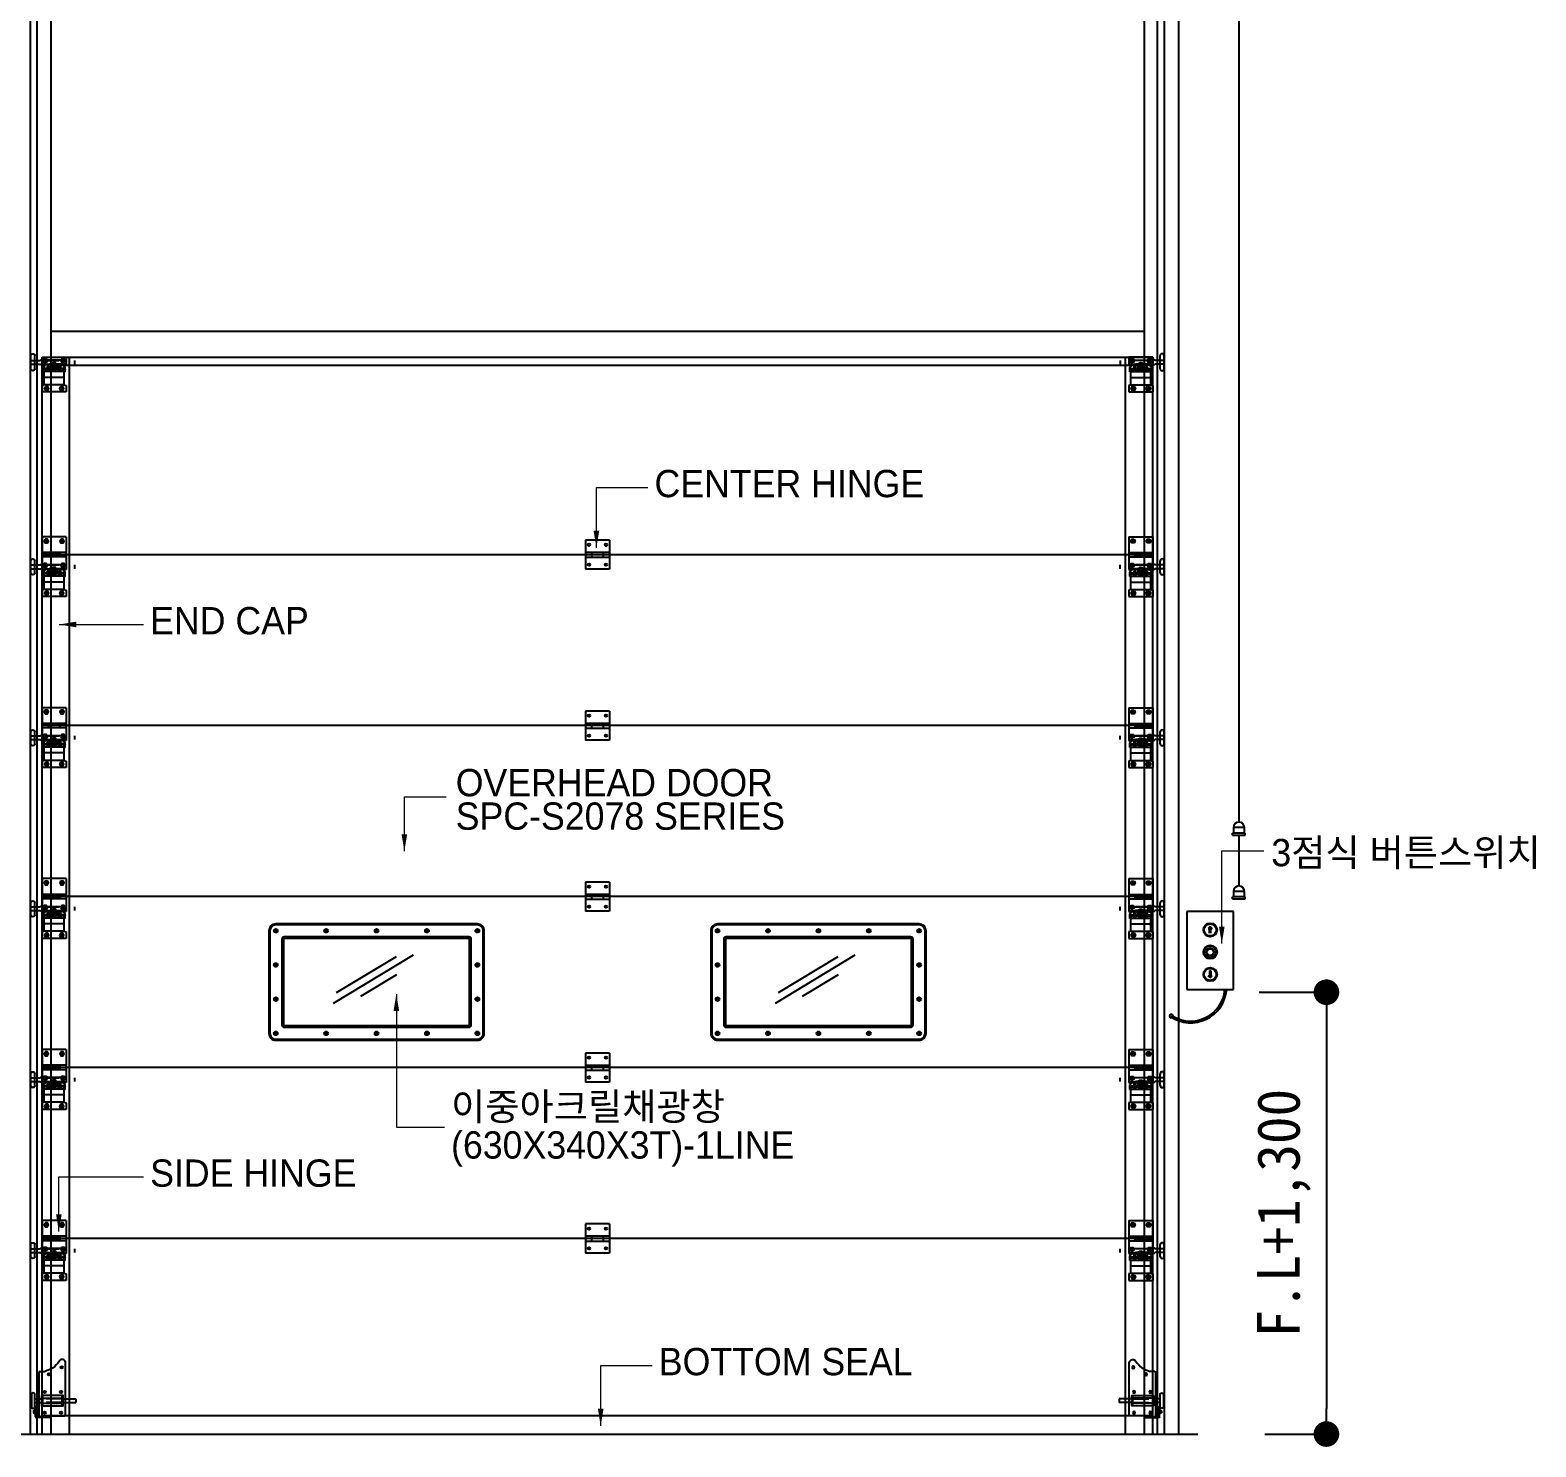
# Model space of a CAD drawing. Header units: millimetres. Extents: x 909 to 159266, y 137 to 21462.
# Drawn here: x 55021 to 59428, y 8339 to 12483 of the extents above; entities that cross this region are included whole.
import ezdxf

# ---------------------------------------------------------------- set-up
doc = ezdxf.new("R2010")
doc.units = ezdxf.units.MM
doc.header["$LTSCALE"] = 50
doc.header["$MEASUREMENT"] = 0
doc.linetypes.add('HIDDEN', pattern=[2, 1, -1])
doc.linetypes.add('HIDDEN2', pattern=[0.1875, 0.125, -0.0625])
doc.layers.get('Defpoints').update_dxf_attribs({"color": 181})
for name, color, linetype in [('252', 252, 'Continuous'), ('DIM', 7, 'Continuous'), ('FIN', 5, 'Continuous'), ('OHD Frame', 2, 'Continuous'), ('OHD Panel', 5, 'Continuous'), ('OHD Track', 4, 'Continuous')]:
    doc.layers.add(name, color=color, linetype=linetype)
doc.styles.add('2020음성 1차', font='나눔고딕Bold.ttf')
doc.styles.get("Standard").update_dxf_attribs({"font": 'NanumGothicBold.ttf'})
doc.styles.add('돋움체', font='')
doc.styles.add('헤드라인', font='')
doc.styles.get('돋움체').set_extended_font_data('DotumChe')
doc.styles.get('헤드라인').set_extended_font_data('HY울릉도M')
doc.dimstyles.new('ISO-25', dxfattribs={"dimtxt": 2.5, "dimasz": 2.5, "dimexe": 1.25, "dimexo": 0.625, "dimtad": 1, "dimtxsty": 'Standard', "dimcen": 2.5, "dimadec": 0, "dimazin": 0, "dimtfac": 1, "dimtmove": 0, "dimatfit": 3, "dimfxl": 1, "dimarcsym": 0})
doc.dimstyles.new('류재성$0', dxfattribs={"dimscale": 50, "dimtxt": 3, "dimasz": 1.5, "dimexe": 0, "dimexo": 2, "dimgap": 1, "dimtad": 1, "dimdec": 0, "dimdsep": 46, "dimlunit": 6, "dimtxsty": '2020음성 1차', "dimblk1": 'DOT', "dimblk2": 'DOT', "dimsah": 1, "dimcen": 0.09, "dimclrt": 4, "dimadec": 0, "dimazin": 0, "dimtfac": 1, "dimtdec": 4, "dimtofl": 0, "dimtmove": 0, "dimatfit": 3, "dimldrblk": 'DOT', "dimfxl": 1, "dimtolj": 1, "dimtzin": 0, "dimarcsym": 0})

# ---------------------------------------------------------------- blocks, each defined once
blk = doc.blocks.new('2인치 BOTTOM HINGE')
for p, q in [((63231.5, 107460), (63231.5, 107614.3)), ((63153.5, 107458), (63153.5, 107584)), ((63156.5, 107587), (63169.6, 107587)), ((63143.3, 107454.8), (63141.6, 107485)), ((63145.3, 107454.9), (63143.6, 107485.1)), ((63153.5, 107478), (63150.5, 107473.7)), ((63164, 107516.7), (63164, 107486.7)), ((63164, 107509.2), (63221, 107509.2)), ((63164, 107494.2), (63221, 107494.2)), ((63221, 107486.7), (63221, 107516.7)), ((63137.3, 107471.9), (63138.1, 107472.5)), ((63137.3, 107466.1), (63138.1, 107465.5)), ((63138.1, 107465.5), (63138.1, 107472.5)), ((63156.5, 107454), (63146.3, 107454)), ((63156.5, 107452), (63146.3, 107452)), ((63150.4, 107473.2), (63150.4, 107464.8)), ((63153.5, 107460), (63150.5, 107464.2)), ((63154.5, 107457), (63155.5, 107457)), ((63156.5, 107452), (63156.5, 107456)), ((63183.5, 107452), (63156.5, 107452)), ((63184.5, 107453), (63184.5, 107454)), ((63187.5, 107457), (63228.5, 107457))]:
    blk.add_line(p, q)
at = {"color": 4}
for p, q in [((63141.5, 107506.7), (63158.5, 107506.7)), ((63141.5, 107496.7), (63158.5, 107496.7)), ((63224, 107506.7), (63261.5, 107506.7)), ((63224, 107496.7), (63261.5, 107496.7)), ((63261.5, 107506.7), (63261.5, 107496.7))]:
    blk.add_line(p, q, dxfattribs=at)
at = {"color": 4, "linetype": 'HIDDEN'}
for p, q in [((63224, 107506.7), (63161, 107506.7)), ((63224, 107496.7), (63161, 107496.7))]:
    blk.add_line(p, q, dxfattribs=at)
at = {"color": 4}
blk.add_lwpolyline([(63136.5, 107479.2), (63136.5, 107479.2, 0.414214), (63141.5, 107484.2), (63141.5, 107519.2, 0.414214), (63136.5, 107524.2), (63136.5, 107524.2, 0.414214), (63131.5, 107519.2), (63131.5, 107484.2, 0.414214)], format="xyb", close=True, dxfattribs=at)
blk.add_lwpolyline([(63161, 107516.7), (63161, 107486.7), (63224, 107486.7), (63224, 107516.7)], close=True)
for points in [[(63137.3, 107471.9), (63137.3, 107466.1)], [(63142.3, 107472.5), (63138.1, 107472.5)], [(63138.1, 107465.5), (63142.7, 107465.5)], [(63150.4, 107472.5), (63144.3, 107472.5)], [(63144.7, 107465.5), (63150.4, 107465.5)]]:
    blk.add_lwpolyline(points)
for centre in [(63182.5, 107578.7), (63220.1, 107599.4), (63170, 107526.8), (63218, 107526.8), (63170, 107466.9), (63218, 107466.9)]:
    blk.add_circle(centre, 3.5)
for centre, radius, start, end in [((63209.9, 107617.8), 3, 320.8937, 332.6187), ((63221.6, 107611.7), 10.2, 14.4424, 152.6187), ((63156.5, 107584), 3, 90, 180), ((63169.6, 107592), 5, 270, 288.8696), ((63142.6, 107485), 1, 357.556, 186.7062), ((63146.3, 107455), 3, 183.3665, 270), ((63146.3, 107455), 1, 183.3665, 270), ((63151.4, 107473.2), 1, 145.1037, 180), ((63151.4, 107464.8), 1, 180, 214.8963), ((63154.5, 107458), 1, 180, 270), ((63155.5, 107456), 1, 0, 90), ((63183.5, 107453), 1, 270, 0), ((63187.5, 107454), 3, 90, 180), ((63228.5, 107460), 3, 270, 0)]:
    blk.add_arc(centre, radius, start, end)
for centre, start, end in [((63159.7, 107506.7), 0, 180), ((63159.7, 107496.7), 180, 0)]:
    blk.add_arc(centre, 1.26, start, end, dxfattribs=at)
blk.add_open_spline([(63212.2, 107615.9), (63206.8, 107609.2), (63195.8, 107595.8), (63179.5, 107590.1), (63171.2, 107587.3)], degree=3, knots=[0.321245, 0.321245, 0.321245, 0.321245, 25.636888, 51.307384, 51.307384, 51.307384, 51.307384])
blk = doc.blocks.new('_Dot')
at = {"layer": 'DIM', "color": 0, "lineweight": -2}
blk.add_line((-0.5, 0), (-1, 0), dxfattribs=at)
at = {"layer": 'DIM', "color": 0, "const_width": 0.5}
blk.add_lwpolyline([(-0.25, 0, 1), (0.25, 0, 1)], format="xyb", close=True, dxfattribs=at)
blk = doc.blocks.new('*D5529')
at = {"layer": '252', "color": 0, "lineweight": -2}
for p, q in [((58618, 9668.5), (58814.9, 9668.5)), ((58814.9, 9593.5), (58814.9, 8451.2)), ((58635.1, 8376.2), (58814.9, 8376.2))]:
    blk.add_line(p, q, dxfattribs=at)
at = {"layer": 'Defpoints', "color": 0}
for p in [(58518, 9668.5), (58535.1, 8376.2), (58814.9, 8376.2)]:
    blk.add_point(p, dxfattribs=at)
at = {"layer": '252', "color": 0, "linetype": 'ByBlock', "lineweight": -2, "xscale": 75, "yscale": 75, "zscale": 75}
for p, rotation in [((58814.9, 9668.5), 90), ((58814.9, 8376.2), 270)]:
    blk.add_blockref('_Dot', p, dxfattribs=dict(at, rotation=rotation))
at = {"layer": '252', "color": 4, "insert": (58690.5, 9022.3), "char_height": 125, "attachment_point": 5, "rotation": 90, "style": '돋움체'}
blk.add_mtext('\\A1;F.L+1,300', dxfattribs=at)
blk = doc.blocks.new('2인치 TOP HINGE')
at = {"color": 8}
for p, q in [((63213.5, 108405.5, 0), (63213.5, 108382.5, 0)), ((63283.5, 108405.5, 0), (63213.5, 108405.5, 0)), ((63283.5, 108405.5, 0), (63283.5, 108382.5, 0)), ((63305, 108371.2, 0), (63305, 108409.7, 0)), ((63316.5, 108371.2, 0), (63316.5, 108409.7, 0)), ((63213.5, 108396.4, 0), (63283.5, 108396.4, 0)), ((63213.5, 108382.5, 0), (63241.5, 108382.5, 0)), ((63219.1, 108378.8, 0), (63214.5, 108382.5, 0)), ((63216.5, 108362, 0), (63216.5, 108375.3, 0)), ((63216.5, 108362, 0), (63219.5, 108362, 0)), ((63220.5, 108380, 0), (63217.5, 108382.5, 0)), ((63219.5, 108325.5, 0), (63219.5, 108367.6, 0)), ((63219.5, 108363, 0), (63277.5, 108363, 0)), ((63220.5, 108372.6, 0), (63228.7, 108372.6, 0)), ((63221.5, 108369.6, 0), (63228.5, 108369.6, 0)), ((63228.5, 108365, 0), (63228.5, 108369.6, 0)), ((63228.7, 108372.6, 0), (63228.7, 108378.2, 0)), ((63228.7, 108365.1, 0), (63228.7, 108369, 0)), ((63229, 108372, 0), (63229, 108378.1, 0)), ((63229.2, 108368.5, 0), (63233.7, 108368.5, 0)), ((63229.5, 108371.5, 0), (63233.5, 108371.5, 0)), ((63234, 108372, 0), (63234, 108378.1, 0)), ((63234.2, 108372.6, 0), (63234.2, 108378.2, 0)), ((63234.2, 108372.6, 0), (63239, 108372.6, 0)), ((63234.2, 108365.1, 0), (63234.2, 108369, 0)), ((63234.5, 108372.6, 0), (63239, 108372.6, 0)), ((63234.5, 108369.6, 0), (63239, 108369.6, 0)), ((63234.5, 108369.6, 0), (63239, 108369.6, 0)), ((63234.5, 108365, 0), (63234.5, 108369.6, 0)), ((63234.5, 108369.1, 0), (63234.5, 108369.1, 0)), ((63239.7, 108374.4, 0), (63239, 108372.6, 0)), ((63239.5, 108378.4, 0), (63239.5, 108377.2, 0)), ((63241.5, 108385.6, 0), (63241.5, 108379.7, 0)), ((63241.5, 108379.7, 0), (63248.5, 108376.7, 0)), ((63241.6, 108375.7, 0), (63242.7, 108375.7, 0)), ((63243.2, 108375, 0), (63241.8, 108371.5, 0)), ((63247.6, 108382.7, 0), (63242.4, 108384.3, 0)), ((63243.5, 108363.5, 0), (63243.5, 108374.7, 0)), ((63243.5, 108363.5, 0), (63253.5, 108363.5, 0)), ((63243.6, 108387.1, 0), (63244.3, 108387.1, 0)), ((63243.7, 108370.7, 0), (63243.7, 108374.2, 0)), ((63243.7, 108374.2, 0), (63253.2, 108374.2, 0)), ((63243.7, 108370.7, 0), (63253.2, 108370.7, 0)), ((63244, 108387.7, 0), (63244.1, 108387.9, 0)), ((63244.3, 108387.3, 0), (63244, 108387.6, 0)), ((63244, 108386.8, 0), (63244.3, 108387.2, 0)), ((63244.3, 108386.4, 0), (63244, 108386.7, 0)), ((63244, 108385.9, 0), (63244.3, 108386.3, 0)), ((63244.3, 108385.5, 0), (63244, 108385.8, 0)), ((63244, 108385, 0), (63244.3, 108385.3, 0)), ((63244.3, 108384.6, 0), (63244, 108384.9, 0)), ((63244.1, 108384.2, 0), (63244.3, 108384.4, 0)), ((63248.5, 108381.6, 0), (63248.5, 108376.7, 0)), ((63248.5, 108376.7, 0), (63255.5, 108379.7, 0)), ((63249.3, 108382.7, 0), (63254.6, 108384.3, 0)), ((63252.9, 108387.3, 0), (63252.6, 108387.6, 0)), ((63252.6, 108386.8, 0), (63252.9, 108387.2, 0)), ((63252.9, 108386.4, 0), (63252.6, 108386.7, 0)), ((63252.6, 108385.9, 0), (63252.9, 108386.3, 0)), ((63252.9, 108385.5, 0), (63252.6, 108385.8, 0)), ((63252.6, 108385, 0), (63252.9, 108385.3, 0)), ((63252.9, 108384.6, 0), (63252.6, 108384.9, 0)), ((63252.6, 108384.1, 0), (63252.9, 108384.4, 0)), ((63252.9, 108387.1, 0), (63253.3, 108387.1, 0)), ((63253.2, 108370.7, 0), (63253.2, 108374.2, 0)), ((63253.5, 108363.5, 0), (63253.5, 108374.7, 0)), ((63253.5, 108372.6, 0), (63262.7, 108372.6, 0)), ((63253.5, 108369.6, 0), (63262.5, 108369.6, 0)), ((63255.5, 108385.6, 0), (63255.5, 108379.7, 0)), ((63255.5, 108382.5, 0), (63283.5, 108382.5, 0)), ((63257.5, 108378.4, 0), (63257.5, 108377.2, 0)), ((63262.5, 108365, 0), (63262.5, 108369.6, 0)), ((63262.5, 108369.1, 0), (63262.5, 108369.1, 0)), ((63262.7, 108372.6, 0), (63262.7, 108378.2, 0)), ((63262.7, 108365.1, 0), (63262.7, 108369, 0)), ((63263, 108372, 0), (63263, 108378.1, 0)), ((63267.7, 108368.5, 0), (63263.2, 108368.5, 0)), ((63267.5, 108371.5, 0), (63263.5, 108371.5, 0)), ((63268, 108372, 0), (63268, 108378.1, 0)), ((63268.2, 108372.6, 0), (63268.2, 108378.2, 0)), ((63268.2, 108372.6, 0), (63276.5, 108372.6, 0)), ((63268.2, 108365.1, 0), (63268.2, 108369, 0)), ((63268.5, 108369.6, 0), (63275.5, 108369.6, 0)), ((63268.5, 108365, 0), (63268.5, 108369.6, 0)), ((63276.4, 108380, 0), (63279.5, 108382.5, 0)), ((63277.5, 108325.5, 0), (63277.5, 108367.6, 0)), ((63277.5, 108362, 0), (63280.5, 108362, 0)), ((63277.8, 108378.8, 0), (63282.5, 108382.5, 0)), ((63280.5, 108362, 0), (63280.5, 108375.3, 0)), ((63220.5, 108324.5, 0), (63213.5, 108322.5, 0)), ((63213.5, 108322.5, 0), (63213.5, 108303.5, 0)), ((63219.5, 108346, 0), (63277.5, 108346, 0)), ((63220.5, 108324.5, 0), (63276.5, 108324.5, 0)), ((63276.5, 108324.5, 0), (63283.5, 108322.5, 0)), ((63283.5, 108322.5, 0), (63283.5, 108303.5, 0)), ((63213.5, 108303.5, 0), (63283.5, 108303.5, 0))]:
    blk.add_line(p, q, dxfattribs=at)
at = {"color": 8, "linetype": 'HIDDEN'}
for p, q in [((63283.5, 108396, 0), (63188.5, 108396, 0)), ((63188.5, 108396, 0), (63188.5, 108385, 0)), ((63283.5, 108385, 0), (63188.5, 108385, 0)), ((63213.5, 108384.5, 0), (63283.5, 108384.5, 0)), ((63316.5, 108396, 0), (63289.5, 108396, 0)), ((63316.5, 108385, 0), (63289.5, 108385, 0))]:
    blk.add_line(p, q, dxfattribs=at)
at = {"color": 8, "linetype": 'HIDDEN', "elevation": 0}
for points in [[(63227.8, 108396.4), (63229, 108394.5), (63225.7, 108388.8), (63219.2, 108388.8), (63216, 108394.5), (63217.1, 108396.4)], [(63279.8, 108396.4), (63281, 108394.5), (63277.7, 108388.8), (63271.2, 108388.8), (63268, 108394.5), (63269.1, 108396.4)]]:
    blk.add_lwpolyline(points, dxfattribs=at)
at = {"color": 8, "elevation": 0}
for points in [[(63217.1, 108396.4), (63219.2, 108400.1), (63225.7, 108400.1), (63227.8, 108396.4)], [(63269.1, 108396.4), (63271.2, 108400.1), (63277.7, 108400.1), (63279.8, 108396.4)]]:
    blk.add_lwpolyline(points, dxfattribs=at)
for points in [[(63229.7, 108319.1), (63233, 108313.5), (63229.7, 108307.8), (63223.2, 108307.8), (63220, 108313.5), (63223.2, 108319.1)], [(63273.7, 108319.1), (63277, 108313.5), (63273.7, 108307.8), (63267.2, 108307.8), (63264, 108313.5), (63267.2, 108319.1)]]:
    blk.add_lwpolyline(points, close=True, dxfattribs=at)
at = {"color": 8}
for centre, radius in [((63226.5, 108313.5, 0), 3.53), ((63226.5, 108313.5, 0), 2.7), ((63270.5, 108313.5, 0), 3.53), ((63270.5, 108313.5, 0), 2.7)]:
    blk.add_circle(centre, radius, dxfattribs=at)
for centre, radius, start, end in [((63310.7, 108409.7, 0), 5.75, 0, 180), ((63221.3, 108374.3, 0), 4.96, 102.1217, 168.8588), ((63220.5, 108368.6, 0), 4, 90, 180), ((63222.5, 108394.5, 0), 3.53, 33.9806, 146.0194), ((63221.5, 108367.6, 0), 2, 90, 180), ((63220.2, 108379.7, 0), 0.5, 282.1217, 51.4669), ((63222.5, 108394.5, 0), 2.7, 47.0512, 132.9488), ((63227.6, 108368.9, 0), 1.09, 2.0148, 39.6589), ((63231.5, 108367.3, 0), 3.76, 217.0639, 322.9361), ((63231.5, 108375.6, 0), 3.76, 42.9905, 137.0095), ((63227.9, 108371.9, 0), 1.09, 2.0148, 39.6589), ((63229.2, 108369, 0), 0.5, 180, 270), ((63231.5, 108367.3, 0), 3.51, 218.4112, 321.5888), ((63231.5, 108375.6, 0), 3.51, 44.5745, 135.4255), ((63229.5, 108372, 0), 0.5, 180, 270), ((63233.5, 108372, 0), 0.5, 270, 0), ((63233.7, 108369, 0), 0.5, 270, 0), ((63235.1, 108371.9, 0), 1.09, 140.3411, 177.9852), ((63235.3, 108368.9, 0), 1.09, 140.3411, 177.9852), ((63239, 108372.6, 0), 3, 270, 338.125), ((63241.6, 108373.7, 0), 2, 90, 158.125), ((63242.3, 108383.5, 0), 0.811, 82.9492, 174.5861), ((63242.7, 108375.2, 0), 0.5, 338.125, 90), ((63248.5, 108383.8, 0), 14.1, 249.2199, 290.7801), ((63248.5, 108381.5, 0), 14.1, 249.2199, 290.7801), ((63244.1, 108387.7, 0), 0.0908, 135, 225), ((63249.5, 108409.1, 0), 22.2, 255.4144, 258.0189), ((63244.1, 108386.8, 0), 0.0908, 135, 225), ((63249.5, 108408.2, 0), 22.2, 255.4144, 278.8608), ((63244.1, 108385.9, 0), 0.0908, 135, 225), ((63249.5, 108407.3, 0), 22.2, 255.4144, 278.8608), ((63244.1, 108385, 0), 0.0908, 135, 225), ((63249.5, 108406.4, 0), 22.2, 255.4144, 278.8608), ((63244.2, 108387.2, 0), 0.0908, 315, 45), ((63244.2, 108386.3, 0), 0.0908, 315, 45), ((63244.2, 108385.4, 0), 0.0908, 315, 45), ((63244.2, 108384.5, 0), 0.0908, 315, 45), ((63249.5, 108409.1, 0), 22.2, 265.0057, 278.8608), ((63247.1, 108381.4, 0), 1.34, 7.0056, 69.4682), ((63249.8, 108381.4, 0), 1.34, 110.5318, 172.9944), ((63252.7, 108387.7, 0), 0.0908, 171.3665, 225), ((63252.7, 108386.8, 0), 0.0908, 135, 225), ((63252.7, 108385.9, 0), 0.0908, 135, 225), ((63252.7, 108385, 0), 0.0908, 135, 225), ((63252.9, 108387.2, 0), 0.0908, 315, 45), ((63252.9, 108386.3, 0), 0.0908, 315, 45), ((63252.9, 108385.4, 0), 0.0908, 315, 45), ((63252.9, 108384.5, 0), 0.0908, 315, 45), ((63254.7, 108383.5, 0), 0.811, 5.4139, 97.0508), ((63261.6, 108368.9, 0), 1.09, 2.0148, 39.6589), ((63265.5, 108367.3, 0), 3.76, 217.0639, 322.9361), ((63265.5, 108375.6, 0), 3.76, 42.9905, 137.0095), ((63261.9, 108371.9, 0), 1.09, 2.0148, 39.6589), ((63263.2, 108369, 0), 0.5, 180, 270), ((63265.5, 108367.3, 0), 3.51, 218.4112, 321.5888), ((63265.5, 108375.6, 0), 3.51, 44.5745, 135.4255), ((63263.5, 108372, 0), 0.5, 180, 270), ((63267.5, 108372, 0), 0.5, 270, 360), ((63267.7, 108369, 0), 0.5, 270, 0), ((63269.1, 108371.9, 0), 1.09, 140.3411, 177.9852), ((63269.3, 108368.9, 0), 1.09, 140.3411, 177.9852), ((63274.5, 108394.5, 0), 3.53, 33.9806, 146.0194), ((63274.5, 108394.5, 0), 2.7, 47.0512, 132.9488), ((63275.5, 108367.6, 0), 2, 0, 90), ((63276.7, 108379.7, 0), 0.5, 128.5331, 257.8783), ((63276.5, 108368.6, 0), 4, 0, 90), ((63275.6, 108374.3, 0), 4.96, 11.1412, 77.8783), ((63310.7, 108371.2, 0), 5.75, 180, 0), ((63220.5, 108325.5, 0), 1, 180, 270), ((63276.5, 108325.5, 0), 1, 270, 0)]:
    blk.add_arc(centre, radius, start, end, dxfattribs=at)
at = {"color": 8, "linetype": 'HIDDEN'}
for centre, radius, start, end in [((63222.5, 108394.5, 0), 3.53, 146.0194, 33.9806), ((63222.5, 108394.5, 0), 2.7, 132.9488, 47.0512), ((63274.5, 108394.5, 0), 3.53, 146.0194, 33.9806), ((63274.5, 108394.5, 0), 2.7, 132.9488, 47.0512), ((63286.5, 108394.7, 0), 3.25, 22.4962, 157.5038), ((63286.5, 108386.2, 0), 3.25, 202.4962, 337.5038)]:
    blk.add_arc(centre, radius, start, end, dxfattribs=at)
at = {"color": 8}
for centre, major_axis, ratio, start_param, end_param in [((63248.5, 108378.4, 0), (-9, 0), 0.331338, 5.603511, 10.104452), ((63248.5, 108377.2, 0), (-9, 0), 0.331338, 0, 0.583751), ((63248.5, 108385.6, 0), (-7, 0), 0.311178, 5.481577, 10.226387), ((63248.5, 108377.2, 0), (-9, 0), 0.331338, 0.935022, 3.141593), ((63248.5, 108384.5, 0), (-4.5, 0), 0.246975, 0.264484, 3.078253)]:
    blk.add_ellipse(centre, major_axis=major_axis, ratio=ratio, start_param=start_param, end_param=end_param, dxfattribs=at)
at = {"color": 8, "extrusion": (0, 0, -1)}
blk.add_ellipse((63248.5, 108379.7, 0), major_axis=(7, 0), ratio=0.426006, start_param=6.283185, end_param=9.424778, dxfattribs=at)
at = {"color": 8}
blk.add_ellipse((63248.5, 108388.1, 0), major_axis=(-4.5, 0), ratio=0.246975, dxfattribs=at)
blk = doc.blocks.new('2인치 SIDE HINGE')
at = {"color": 8}
for p, q in [((63202.3, 107903.2, 0), (63272.3, 107903.2, 0)), ((63202.3, 107903.2, 0), (63202.3, 107807.2, 0)), ((63272.3, 107903.2, 0), (63272.3, 107807.2, 0)), ((63202.3, 107857.2, 0), (63220.3, 107857.2, 0)), ((63202.3, 107844.2, 0), (63220.3, 107844.2, 0)), ((63220.3, 107857.2, 0), (63220.3, 107844.2, 0)), ((63221.1, 107857.2, 0), (63253.6, 107857.2, 0)), ((63221.1, 107844.2, 0), (63221.1, 107857.2, 0)), ((63221.1, 107844.2, 0), (63253.6, 107844.2, 0)), ((63253.6, 107844.2, 0), (63253.6, 107857.2, 0)), ((63254.3, 107857.2, 0), (63272.3, 107857.2, 0)), ((63254.3, 107857.2, 0), (63254.3, 107844.2, 0)), ((63254.3, 107844.2, 0), (63272.3, 107844.2, 0)), ((63293.8, 107797.7, 0), (63293.8, 107832.7, 0)), ((63305.3, 107797.7, 0), (63305.3, 107832.7, 0)), ((63202.3, 107821.2, 0), (63272.3, 107821.2, 0)), ((63202.3, 107807.2, 0), (63230.3, 107807.2, 0)), ((63208, 107803.5, 0), (63203.3, 107807.2, 0)), ((63205.3, 107786.7, 0), (63205.3, 107800, 0)), ((63205.3, 107786.7, 0), (63208.3, 107786.7, 0)), ((63209.4, 107804.8, 0), (63206.3, 107807.2, 0)), ((63208.3, 107750.2, 0), (63208.3, 107792.3, 0)), ((63208.3, 107787.7, 0), (63266.3, 107787.7, 0)), ((63209.3, 107797.3, 0), (63217.6, 107797.3, 0)), ((63210.3, 107794.3, 0), (63217.3, 107794.3, 0)), ((63217.3, 107789.7, 0), (63217.3, 107794.3, 0)), ((63217.6, 107797.3, 0), (63217.6, 107802.9, 0)), ((63217.6, 107789.8, 0), (63217.6, 107793.7, 0)), ((63217.8, 107796.7, 0), (63217.8, 107802.8, 0)), ((63218.1, 107793.2, 0), (63222.6, 107793.2, 0)), ((63218.3, 107796.2, 0), (63222.3, 107796.2, 0)), ((63222.8, 107796.7, 0), (63222.8, 107802.8, 0)), ((63223.1, 107797.3, 0), (63223.1, 107802.9, 0)), ((63223.1, 107797.3, 0), (63227.9, 107797.3, 0)), ((63223.1, 107789.8, 0), (63223.1, 107793.7, 0)), ((63223.3, 107797.3, 0), (63227.9, 107797.3, 0)), ((63223.3, 107794.3, 0), (63227.9, 107794.3, 0)), ((63223.3, 107794.3, 0), (63227.9, 107794.3, 0)), ((63223.3, 107789.7, 0), (63223.3, 107794.3, 0)), ((63223.3, 107793.8, 0), (63223.3, 107793.8, 0)), ((63228.6, 107799.1, 0), (63227.9, 107797.3, 0)), ((63228.3, 107803.1, 0), (63228.3, 107801.9, 0)), ((63230.3, 107810.3, 0), (63230.3, 107804.4, 0)), ((63230.3, 107804.4, 0), (63237.3, 107801.4, 0)), ((63230.5, 107800.4, 0), (63231.6, 107800.4, 0)), ((63232.1, 107799.7, 0), (63230.7, 107796.2, 0)), ((63236.5, 107807.4, 0), (63231.2, 107809, 0)), ((63232.3, 107788.2, 0), (63232.3, 107799.4, 0)), ((63232.3, 107788.2, 0), (63242.3, 107788.2, 0)), ((63232.5, 107811.9, 0), (63233.2, 107811.9, 0)), ((63232.6, 107795.4, 0), (63232.6, 107798.9, 0)), ((63232.6, 107798.9, 0), (63242.1, 107798.9, 0)), ((63232.6, 107795.4, 0), (63242.1, 107795.4, 0)), ((63232.9, 107812.5, 0), (63233, 107812.6, 0)), ((63233.2, 107812, 0), (63232.9, 107812.3, 0)), ((63232.9, 107811.5, 0), (63233.2, 107811.9, 0)), ((63233.2, 107811.1, 0), (63232.9, 107811.4, 0)), ((63232.9, 107810.6, 0), (63233.2, 107811, 0)), ((63233.2, 107810.2, 0), (63232.9, 107810.5, 0)), ((63232.9, 107809.7, 0), (63233.2, 107810.1, 0)), ((63233.2, 107809.3, 0), (63232.9, 107809.6, 0)), ((63233, 107809, 0), (63233.2, 107809.2, 0)), ((63237.3, 107806.3, 0), (63237.3, 107801.4, 0)), ((63237.3, 107801.4, 0), (63244.3, 107804.4, 0)), ((63238.2, 107807.4, 0), (63243.4, 107809, 0)), ((63241.8, 107812, 0), (63241.5, 107812.3, 0)), ((63241.5, 107811.5, 0), (63241.8, 107811.9, 0)), ((63241.8, 107811.1, 0), (63241.5, 107811.4, 0)), ((63241.5, 107810.6, 0), (63241.8, 107811, 0)), ((63241.8, 107810.2, 0), (63241.5, 107810.5, 0)), ((63241.5, 107809.7, 0), (63241.8, 107810.1, 0)), ((63241.8, 107809.3, 0), (63241.5, 107809.6, 0)), ((63241.5, 107808.8, 0), (63241.8, 107809.2, 0)), ((63241.8, 107811.9, 0), (63242.2, 107811.9, 0)), ((63242.1, 107795.4, 0), (63242.1, 107798.9, 0)), ((63242.3, 107788.2, 0), (63242.3, 107799.4, 0)), ((63242.3, 107797.3, 0), (63251.6, 107797.3, 0)), ((63242.3, 107794.3, 0), (63251.3, 107794.3, 0)), ((63244.3, 107810.3, 0), (63244.3, 107804.4, 0)), ((63244.3, 107807.2, 0), (63272.3, 107807.2, 0)), ((63246.3, 107803.1, 0), (63246.3, 107801.9, 0)), ((63251.3, 107789.7, 0), (63251.3, 107794.3, 0)), ((63251.3, 107793.8, 0), (63251.3, 107793.8, 0)), ((63251.6, 107797.3, 0), (63251.6, 107802.9, 0)), ((63251.6, 107789.8, 0), (63251.6, 107793.7, 0)), ((63251.8, 107796.7, 0), (63251.8, 107802.8, 0)), ((63256.6, 107793.2, 0), (63252.1, 107793.2, 0)), ((63256.3, 107796.2, 0), (63252.3, 107796.2, 0)), ((63256.8, 107796.7, 0), (63256.8, 107802.8, 0)), ((63257.1, 107797.3, 0), (63257.1, 107802.9, 0)), ((63257.1, 107797.3, 0), (63265.3, 107797.3, 0)), ((63257.1, 107789.8, 0), (63257.1, 107793.7, 0)), ((63257.3, 107794.3, 0), (63264.3, 107794.3, 0)), ((63257.3, 107789.7, 0), (63257.3, 107794.3, 0)), ((63265.3, 107804.8, 0), (63268.3, 107807.2, 0)), ((63266.3, 107750.2, 0), (63266.3, 107792.3, 0)), ((63266.3, 107786.7, 0), (63269.3, 107786.7, 0)), ((63266.7, 107803.5, 0), (63271.3, 107807.2, 0)), ((63269.3, 107786.7, 0), (63269.3, 107800, 0)), ((63209.3, 107749.2, 0), (63202.3, 107747.2, 0)), ((63202.3, 107747.2, 0), (63202.3, 107728.2, 0)), ((63208.3, 107770.7, 0), (63266.3, 107770.7, 0)), ((63209.3, 107749.2, 0), (63265.3, 107749.2, 0)), ((63265.3, 107749.2, 0), (63272.3, 107747.2, 0)), ((63272.3, 107747.2, 0), (63272.3, 107728.2, 0)), ((63202.3, 107728.2, 0), (63272.3, 107728.2, 0))]:
    blk.add_line(p, q, dxfattribs=at)
at = {"color": 8, "linetype": 'HIDDEN'}
for p, q in [((63272.3, 107855.7, 0), (63202.3, 107855.7, 0)), ((63272.3, 107845.7, 0), (63202.3, 107845.7, 0)), ((63272.3, 107820.7, 0), (63177.3, 107820.7, 0)), ((63177.3, 107809.7, 0), (63177.3, 107820.7, 0)), ((63272.3, 107809.7, 0), (63177.3, 107809.7, 0)), ((63202.3, 107809.2, 0), (63272.3, 107809.2, 0)), ((63305.3, 107820.7, 0), (63278.3, 107820.7, 0)), ((63305.3, 107809.7, 0), (63278.3, 107809.7, 0))]:
    blk.add_line(p, q, dxfattribs=at)
at = {"color": 8, "elevation": 0}
for points in [[(63217.6, 107896.3), (63220.8, 107890.7), (63217.6, 107885.1), (63211.1, 107885.1), (63207.8, 107890.7), (63211.1, 107896.3)], [(63263.6, 107896.3), (63266.8, 107890.7), (63263.6, 107885.1), (63257.1, 107885.1), (63253.8, 107890.7), (63257.1, 107896.3)], [(63218.6, 107743.8), (63221.8, 107738.2), (63218.6, 107732.6), (63212.1, 107732.6), (63208.8, 107738.2), (63212.1, 107743.8)], [(63262.6, 107743.8), (63265.8, 107738.2), (63262.6, 107732.6), (63256.1, 107732.6), (63252.8, 107738.2), (63256.1, 107743.8)]]:
    blk.add_lwpolyline(points, close=True, dxfattribs=at)
at = {"color": 8, "linetype": 'HIDDEN', "elevation": 0}
for points in [[(63216.7, 107821.2), (63217.8, 107819.2), (63214.6, 107813.6), (63208.1, 107813.6), (63204.8, 107819.2), (63206, 107821.2)], [(63268.7, 107821.2), (63269.8, 107819.2), (63266.6, 107813.6), (63260.1, 107813.6), (63256.8, 107819.2), (63258, 107821.2)]]:
    blk.add_lwpolyline(points, dxfattribs=at)
at = {"color": 8, "elevation": 0}
for points in [[(63206, 107821.2), (63208.1, 107824.8), (63214.6, 107824.8), (63216.7, 107821.2)], [(63258, 107821.2), (63260.1, 107824.8), (63266.6, 107824.8), (63268.7, 107821.2)]]:
    blk.add_lwpolyline(points, dxfattribs=at)
at = {"color": 8}
for centre, radius in [((63214.3, 107890.7, 0), 3.53), ((63214.3, 107890.7, 0), 2.7), ((63260.3, 107890.7, 0), 3.53), ((63260.3, 107890.7, 0), 2.7), ((63215.3, 107738.2, 0), 3.53), ((63215.3, 107738.2, 0), 2.7), ((63259.3, 107738.2, 0), 3.53), ((63259.3, 107738.2, 0), 2.7)]:
    blk.add_circle(centre, radius, dxfattribs=at)
for centre, radius, start, end in [((63299.6, 107832.7, 0), 5.75, 359.8374, 180.1626), ((63210.2, 107799, 0), 4.96, 102.1217, 168.8588), ((63209.3, 107793.3, 0), 4, 90, 180), ((63210.3, 107792.3, 0), 2, 90, 180), ((63211.3, 107819.2, 0), 3.53, 33.9806, 146.0194), ((63209.1, 107804.4, 0), 0.5, 282.1217, 51.4669), ((63211.3, 107819.2, 0), 2.7, 47.0512, 132.9488), ((63216.5, 107793.6, 0), 1.09, 2.0148, 39.6589), ((63220.3, 107792, 0), 3.76, 217.0639, 322.9361), ((63220.3, 107800.4, 0), 3.76, 42.9905, 137.0095), ((63216.7, 107796.6, 0), 1.09, 2.0148, 39.6589), ((63218.1, 107793.7, 0), 0.5, 180, 270), ((63220.3, 107792, 0), 3.51, 218.4112, 321.5888), ((63220.3, 107800.4, 0), 3.51, 44.5745, 135.4255), ((63218.3, 107796.7, 0), 0.5, 180, 270), ((63222.3, 107796.7, 0), 0.5, 270, 0), ((63222.6, 107793.7, 0), 0.5, 270, 0), ((63223.9, 107796.6, 0), 1.09, 140.3411, 177.9852), ((63224.2, 107793.6, 0), 1.09, 140.3411, 177.9852), ((63227.9, 107797.3, 0), 3, 270, 338.125), ((63230.5, 107798.4, 0), 2, 90, 158.125), ((63231.1, 107808.2, 0), 0.811, 82.9492, 174.5861), ((63231.6, 107799.9, 0), 0.5, 338.125, 90), ((63237.3, 107808.5, 0), 14.1, 249.2199, 290.7801), ((63237.3, 107806.2, 0), 14.1, 249.2199, 290.7801), ((63232.9, 107812.4, 0), 0.0908, 135, 225), ((63238.4, 107833.8, 0), 22.2, 255.4144, 258.0189), ((63232.9, 107811.5, 0), 0.0908, 135, 225), ((63238.4, 107832.9, 0), 22.2, 255.4144, 278.8608), ((63232.9, 107810.6, 0), 0.0908, 135, 225), ((63238.4, 107832, 0), 22.2, 255.4144, 278.8608), ((63232.9, 107809.7, 0), 0.0908, 135, 225), ((63238.4, 107831.1, 0), 22.2, 255.4144, 278.8608), ((63233.1, 107811.9, 0), 0.0908, 315, 45), ((63233.1, 107811, 0), 0.0908, 315, 45), ((63233.1, 107810.1, 0), 0.0908, 315, 45), ((63233.1, 107809.2, 0), 0.0908, 315, 45), ((63238.4, 107833.8, 0), 22.2, 265.0057, 278.8608), ((63236, 107806.1, 0), 1.34, 7.0056, 69.4682), ((63238.7, 107806.1, 0), 1.34, 110.5318, 172.9944), ((63241.5, 107812.4, 0), 0.0908, 171.3665, 225), ((63241.5, 107811.5, 0), 0.0908, 135, 225), ((63241.5, 107810.6, 0), 0.0908, 135, 225), ((63241.5, 107809.7, 0), 0.0908, 135, 225), ((63241.7, 107811.9, 0), 0.0908, 315, 45), ((63241.7, 107811, 0), 0.0908, 315, 45), ((63241.7, 107810.1, 0), 0.0908, 315, 45), ((63241.7, 107809.2, 0), 0.0908, 315, 45), ((63243.5, 107808.2, 0), 0.811, 5.4139, 97.0508), ((63250.5, 107793.6, 0), 1.09, 2.0148, 39.6589), ((63254.3, 107792, 0), 3.76, 217.0639, 322.9361), ((63254.3, 107800.4, 0), 3.76, 42.9905, 137.0095), ((63250.7, 107796.6, 0), 1.09, 2.0148, 39.6589), ((63252.1, 107793.7, 0), 0.5, 180, 270), ((63254.3, 107792, 0), 3.51, 218.4112, 321.5888), ((63254.3, 107800.4, 0), 3.51, 44.5745, 135.4255), ((63252.3, 107796.7, 0), 0.5, 180, 270), ((63256.3, 107796.7, 0), 0.5, 270, 360), ((63256.6, 107793.7, 0), 0.5, 270, 0), ((63257.9, 107796.6, 0), 1.09, 140.3411, 177.9852), ((63258.2, 107793.6, 0), 1.09, 140.3411, 177.9852), ((63263.3, 107819.2, 0), 3.53, 33.9806, 146.0194), ((63263.3, 107819.2, 0), 2.7, 47.0512, 132.9488), ((63264.3, 107792.3, 0), 2, 0, 90), ((63265.6, 107804.4, 0), 0.5, 128.5331, 257.8783), ((63265.3, 107793.3, 0), 4, 0, 90), ((63264.5, 107799, 0), 4.96, 11.1412, 77.8783), ((63299.6, 107797.7, 0), 5.75, 179.8374, 0.1626), ((63209.3, 107750.2, 0), 1, 180, 270), ((63265.3, 107750.2, 0), 1, 270, 0)]:
    blk.add_arc(centre, radius, start, end, dxfattribs=at)
at = {"color": 8, "linetype": 'HIDDEN'}
for centre, radius, start, end in [((63211.3, 107819.2, 0), 3.53, 146.0194, 33.9806), ((63211.3, 107819.2, 0), 2.7, 132.9488, 47.0512), ((63263.3, 107819.2, 0), 3.53, 146.0194, 33.9806), ((63263.3, 107819.2, 0), 2.7, 132.9488, 47.0512), ((63275.3, 107819.4, 0), 3.25, 22.4962, 157.5038), ((63275.3, 107810.9, 0), 3.25, 202.4962, 337.5038)]:
    blk.add_arc(centre, radius, start, end, dxfattribs=at)
at = {"color": 8}
for centre, major_axis, ratio, start_param, end_param in [((63237.3, 107803.1, 0), (-9, 0), 0.331338, 5.603511, 10.104452), ((63237.3, 107801.9, 0), (-9, 0), 0.331338, 0, 0.583751), ((63237.3, 107810.3, 0), (-7, 0), 0.311178, 5.481577, 10.226387), ((63237.3, 107801.9, 0), (-9, 0), 0.331338, 0.935022, 3.141593), ((63237.3, 107809.2, 0), (-4.5, 0), 0.246975, 0.264484, 3.078253)]:
    blk.add_ellipse(centre, major_axis=major_axis, ratio=ratio, start_param=start_param, end_param=end_param, dxfattribs=at)
at = {"color": 8, "extrusion": (0, 0, -1)}
blk.add_ellipse((63237.3, 107804.4, 0), major_axis=(7, 0), ratio=0.426006, start_param=6.283185, end_param=9.424778, dxfattribs=at)
at = {"color": 8}
blk.add_ellipse((63237.3, 107812.9, 0), major_axis=(-4.5, 0), ratio=0.246975, dxfattribs=at)
blk = doc.blocks.new('채광창 630X340X3T')
at = {"elevation": 0}
for points in [[(95296.2, -22646.9), (95296.2, -22346.9, 0.414214), (95276.2, -22326.9), (94686.2, -22326.9, 0.414214), (94666.2, -22346.9), (94666.2, -22646.9, 0.414214), (94686.2, -22666.9), (95276.2, -22666.9, 0.414214)], [(95293.2, -22646.9), (95293.2, -22346.9, 0.414214), (95276.2, -22329.9), (94686.2, -22329.9, 0.414214), (94669.2, -22346.9), (94669.2, -22646.9, 0.414214), (94686.2, -22663.9), (95276.2, -22663.9, 0.414214)], [(95258.2, -22621.9), (95258.2, -22371.9, 0.414214), (95251.2, -22364.9), (94711.2, -22364.9, 0.414214), (94704.2, -22371.9), (94704.2, -22621.9, 0.414214), (94711.2, -22628.9), (95251.2, -22628.9, 0.414214)], [(95253.2, -22621.9), (95253.2, -22371.9, 0.414214), (95251.2, -22369.9), (94711.2, -22369.9, 0.414214), (94709.2, -22371.9), (94709.2, -22621.9, 0.414214), (94711.2, -22623.9), (95251.2, -22623.9, 0.414214)]]:
    blk.add_lwpolyline(points, format="xyb", close=True, dxfattribs=at)
at = {"color": 4, "elevation": 0, "flags": 128}
for points in [[(95088.1, -22418.3), (94854.5, -22559.2)], [(95038.2, -22423.1), (94863, -22528.8)], [(95039.5, -22475.8), (94933.7, -22539.6)]]:
    blk.add_lwpolyline(points, dxfattribs=at)
for centre, radius in [((94686.2, -22346.9, 0), 5.5), ((94833.7, -22346.9, 0), 5.5), ((94981.2, -22346.9, 0), 5.5), ((95128.7, -22346.9, 0), 5.5), ((95276.2, -22346.9, 0), 5.5), ((94686.2, -22346.9, 0), 2.25), ((94833.7, -22346.9, 0), 2.25), ((94981.2, -22346.9, 0), 2.25), ((95128.7, -22346.9, 0), 2.25), ((95276.2, -22346.9, 0), 2.25), ((94686.2, -22446.9, 0), 5.5), ((94686.2, -22446.9, 0), 2.25), ((95276.2, -22446.9, 0), 5.5), ((95276.2, -22446.9, 0), 2.25), ((94686.2, -22546.9, 0), 5.5), ((94686.2, -22546.9, 0), 2.25), ((95276.2, -22546.9, 0), 5.5), ((95276.2, -22546.9, 0), 2.25), ((94686.2, -22646.9, 0), 5.5), ((94686.2, -22646.9, 0), 2.25), ((94833.7, -22646.9, 0), 5.5), ((94833.7, -22646.9, 0), 2.25), ((94981.2, -22646.9, 0), 5.5), ((94981.2, -22646.9, 0), 2.25), ((95128.7, -22646.9, 0), 5.5), ((95128.7, -22646.9, 0), 2.25), ((95276.2, -22646.9, 0), 5.5), ((95276.2, -22646.9, 0), 2.25)]:
    blk.add_circle(centre, radius)
blk = doc.blocks.new('*U5513')
at = {"rotation": 180}
blk.add_blockref('채광창 630X340X3T', (96092.7, -22746.9, 0), dxfattribs=at)
blk = doc.blocks.new('*U5512')
at = {"color": 0, "linetype": 'ByBlock', "lineweight": -2, "transparency": 16777216, "rotation": 180}
for p in [(-488253, -343814.4, 0), (-486960, -343814.4, 0)]:
    blk.add_blockref('*U5513', p, dxfattribs=at)
blk = doc.blocks.new('CENTER HINGE')
at = {"color": 0}
for p, q in [((94393.2, -23219.4, 0), (94323.2, -23219.4, 0)), ((94323.2, -23254.4, 0), (94393.2, -23254.4, 0)), ((94341.2, -23269.4, 0), (94341.2, -23254.4, 0)), ((94375.2, -23254.4, 0), (94375.2, -23269.4, 0)), ((94323.2, -23269.4, 0), (94393.2, -23269.4, 0)), ((94393.2, -23304.4, 0), (94323.2, -23304.4, 0))]:
    blk.add_line(p, q, dxfattribs=at)
for p, q in [((94323.2, -23219.4, 0), (94323.2, -23304.4, 0)), ((94393.2, -23219.4, 0), (94393.2, -23304.4, 0))]:
    blk.add_line(p, q)
for centre in [(94333.7, -23232.9, 0), (94382.7, -23232.9, 0), (94333.7, -23290.9, 0), (94382.7, -23290.9, 0)]:
    blk.add_circle(centre, 3.5, dxfattribs=at)
blk = doc.blocks.new('*U5515')
at = {"rotation": 269.9999999994578}
blk.add_blockref('CENTER HINGE', (23833.8, 95903.2, 0), dxfattribs=at)
blk = doc.blocks.new('*U5514')
at = {"color": 0, "linetype": 'ByBlock', "lineweight": -2, "transparency": 16777216, "rotation": 90.0000000005336}
for p in [(56914, 9945.1, 0), (56914, 9445.1, 0), (56914, 8945.1, 0), (56914, 8445.1, 0), (56914, 7945.1, 0)]:
    blk.add_blockref('*U5515', p, dxfattribs=at)

msp = doc.modelspace()

# ---------------------------------------------------------------- hatches: boundary and pattern name
at = {"transparency": 33554687}
h = msp.add_hatch(color=3, dxfattribs=at)
h.dxf.hatch_style = 1
h.paths.add_polyline_path([(58480.1, 9855.3), (58476.7, 9855.3), (58476.7, 9840.8), (58472.7, 9840.8), (58472.7, 9855.3), (58469.3, 9855.3), (58474.7, 9860.8)])
h = msp.add_hatch(color=256, dxfattribs=at)
h.dxf.hatch_style = 1
h.paths.add_polyline_path([(58486.5, 9785.7, 1), (58462.8, 9785.7, 1)])
h.paths.add_polyline_path([(58484.5, 9785.7, 1), (58464.8, 9785.7, 1)], flags=16)
h = msp.add_hatch(color=3, dxfattribs=at)
h.dxf.hatch_style = 1
h.paths.add_polyline_path([(58472.7, 9716.2), (58469.3, 9716.2), (58474.7, 9710.7), (58480.1, 9716.2), (58476.7, 9716.2), (58476.7, 9730.7), (58472.7, 9730.7)])

# ---------------------------------------------------------------- linework, layer by layer
at = {"color": 0}
for p, q in [((58558.7, 14443.5), (58558.7, 10166.2)), ((58574.7, 10150.2), (58542.7, 10150.2)), ((58542.7, 10150.2), (58542.7, 10134.2)), ((58574.7, 10134.2), (58574.7, 10150.2)), ((58540.2, 10128.2), (58540.2, 10134.2)), ((58577.2, 10134.2), (58540.2, 10134.2)), ((58540.2, 10128.2), (58577.2, 10128.2)), ((58558.7, 10128.2), (58558.7, 9979.4)), ((58577.2, 10128.2), (58577.2, 10134.2)), ((58574.7, 9963.4), (58542.7, 9963.4)), ((58542.7, 9963.4), (58542.7, 9947.4)), ((58574.7, 9947.4), (58574.7, 9963.4)), ((58540.2, 9941.4), (58540.2, 9947.4)), ((58577.2, 9947.4), (58540.2, 9947.4)), ((58540.2, 9941.4), (58577.2, 9941.4)), ((58577.2, 9941.4), (58577.2, 9947.4)), ((58406.7, 9904.2), (58406.7, 9676.2)), ((58542.7, 9904.2), (58406.7, 9904.2)), ((58542.7, 9676.2), (58542.7, 9904.2)), ((58406.7, 9676.2), (58542.7, 9676.2))]:
    msp.add_line(p, q, dxfattribs=at)
at = {"linetype": 'Continuous'}
for p, q in [((55056.7, 8376.2), (55056.7, 11526.2)), ((55136.7, 8376.2), (55136.7, 11526.2))]:
    msp.add_line(p, q, dxfattribs=at)
for p, q in [((55056.7, 11526.2), (58306.7, 11526.2)), ((58226.7, 8376.2), (58226.7, 11526.2)), ((58306.7, 8376.2), (58306.7, 11526.2)), ((58306.7, 8429.2), (55056.7, 8429.2)), ((54945.8, 8376.2), (58439, 8376.2))]:
    msp.add_line(p, q)
at = {"color": 3}
for p, q in [((58474.7, 9860.8), (58469.3, 9855.3)), ((58469.3, 9855.3), (58472.7, 9855.3)), ((58472.7, 9840.8), (58472.7, 9855.3)), ((58474.7, 9860.8), (58480.1, 9855.3)), ((58476.7, 9855.3), (58480.1, 9855.3)), ((58476.7, 9840.8), (58476.7, 9855.3)), ((58469.3, 9716.2), (58472.7, 9716.2)), ((58474.7, 9710.7), (58469.3, 9716.2)), ((58472.7, 9730.7), (58472.7, 9716.2)), ((58472.7, 9730.7), (58476.7, 9730.7)), ((58474.7, 9710.7), (58480.1, 9716.2)), ((58476.7, 9730.7), (58476.7, 9716.2)), ((58476.7, 9716.2), (58480.1, 9716.2))]:
    msp.add_line(p, q, dxfattribs=at)
for centre, radius in [((58474.7, 9850.6), 20), ((58474.7, 9850.6), 17.5), ((58474.7, 9720.7), 20), ((58474.7, 9720.7), 17.5)]:
    msp.add_circle(centre, radius, dxfattribs=at)
at = {"color": 1}
for radius in [20, 17.5]:
    msp.add_circle((58474.7, 9785.7), radius, dxfattribs=at)
at = {"color": 0}
for radius in [11.9, 9.89]:
    msp.add_circle((58474.7, 9785.7), radius, dxfattribs=at)
for centre in [(58558.7, 10150.2), (58558.7, 9963.4)]:
    msp.add_arc(centre, 16, 0, 180, dxfattribs=at)
at = {"layer": 'FIN', "color": 0}
for centre, radius, start, end in [((58417.4, 9685.1), 106, 236.6301, 354.9677), ((58417.4, 9685.1), 101, 236.6301, 354.9677), ((58360.9, 9598.9), 5.2, 351.7822, 293.8533)]:
    msp.add_arc(centre, radius, start, end, dxfattribs=at)
at = {"layer": 'OHD Frame'}
for p, q in [((55081.7, 14688.7), (55081.7, 11526.2)), ((58281.7, 14688.7), (58281.7, 11526.2)), ((58381.7, 14688.7), (58381.7, 8376.2)), ((58281.7, 11601.2), (55081.7, 11601.2))]:
    msp.add_line(p, q, dxfattribs=at)
at = {"layer": 'OHD Frame', "color": 1, "linetype": 'HIDDEN2', "ltscale": 0.2}
for p, q in [((55081.7, 11526.2), (55081.7, 8376.2)), ((58281.7, 11526.2), (58281.7, 8376.2)), ((58281.7, 11501.2), (55081.7, 11501.2))]:
    msp.add_line(p, q, dxfattribs=at)
at = {"layer": 'OHD Panel', "color": 0}
for p, q in [((58306.7, 10948.2), (55056.7, 10948.2)), ((58306.7, 10448.2), (55056.7, 10448.2)), ((58306.7, 9948.2), (55056.7, 9948.2)), ((58306.7, 9448.2), (55056.7, 9448.2)), ((58306.7, 8948.2), (55056.7, 8948.2))]:
    msp.add_line(p, q, dxfattribs=at)
at = {"layer": 'OHD Track'}
for p, q in [((55022.4, 8376.2), (55022.4, 14420)), ((55042.4, 8376.2), (55042.4, 14420)), ((58321, 8376.2), (58321, 14420)), ((58341, 8376.2), (58341, 14420))]:
    msp.add_line(p, q, dxfattribs=at)

# ---------------------------------------------------------------- block references
at = {"color": 0, "xscale": -1}
for name, p in [('2인치 TOP HINGE', (118340.1, -96879.3)), ('2인치 SIDE HINGE', (118329, -96902.5)), ('2인치 SIDE HINGE', (118329, -97402.5)), ('2인치 SIDE HINGE', (118329, -97902.5)), ('2인치 SIDE HINGE', (118329, -98402.5)), ('2인치 SIDE HINGE', (118329, -98902.5)), ('2인치 BOTTOM HINGE', (121469.5, -99027.8))]:
    msp.add_blockref(name, p, dxfattribs=at)
at = {"color": 0}
for name, p in [('2인치 TOP HINGE', (-4976.8, -96879.3)), ('2인치 SIDE HINGE', (-4965.7, -96902.5)), ('2인치 SIDE HINGE', (-4965.7, -97402.5)), ('2인치 SIDE HINGE', (-4965.7, -97902.5)), ('2인치 SIDE HINGE', (-4965.7, -98402.5)), ('2인치 SIDE HINGE', (-4965.7, -98902.5)), ('2인치 BOTTOM HINGE', (-8106.2, -99027.8))]:
    msp.add_blockref(name, p, dxfattribs=at)
for name, p in [('*U5514', (1312.7, 431.1)), ('*U5512', (545399.7, 353262.6))]:
    msp.add_blockref(name, p)

# ---------------------------------------------------------------- texts
at = {"color": 3, "style": '헤드라인'}
for s, height, p in [('CENTER HINGE', 79.834, (56848.5, 11116.4)), ('END CAP', 79.83, (55372.6, 10715.3)), ('OVERHEAD DOOR', 79.834, (56266.8, 10241.7)), ('SPC-S2078 SERIES', 79.834, (56266.8, 10143.7)), ('3점식 버튼스위치', 79.83, (58653.7, 10037)), ('이중아크릴채광창', 79.83, (56253.2, 9294)), ('(630X340X3T)-1LINE', 79.834, (56253.2, 9181.9)), ('SIDE HINGE', 79.83, (55372.6, 9099.5)), ('BOTTOM SEAL', 79.834, (56861.1, 8548.2))]:
    msp.add_text(s, height=height, dxfattribs=at).set_placement(p)

# ---------------------------------------------------------------- dimensions: what is measured, and where the dimension line sits
at = {"layer": '252', "color": 0}
dim = msp.add_linear_dim(base=(58814.9, 8376.2), p1=(58518, 9668.5), p2=(58535.1, 8376.2), angle=90, text='F.L+1,300', dimstyle='류재성$0', override={"dimtxt": 2.5, "dimtxsty": '돋움체'}, dxfattribs=at)
dim.commit()
dim.dimension.update_dxf_attribs({"geometry": '*D5529', "text_midpoint": (58690.5, 9022.3)})

# ---------------------------------------------------------------- leaders
for points in [[(56678.5, 10968.4), (56678.5, 11145.1), (56829.4, 11145.1)], [(55106.3, 10744), (55353.5, 10744)], [(56116.5, 10080.7), (56116.5, 10240), (56238.5, 10240)], [(58508.7, 9810.6), (58508.7, 10082.3), (58631.6, 10082.3)], [(56093.1, 9663.2), (56093.1, 9274.1), (56234.2, 9274.1)], [(55105.4, 8968.8), (55105.4, 9128.2), (55353.5, 9128.2)], [(56691.1, 8400.2), (56691.1, 8576.9), (56842, 8576.9)]]:
    msp.add_leader(points, dimstyle='ISO-25', override={"dimasz": 50, "dimtad": 0, "dimclrd": 1, "dimlwd": 9})

doc.saveas('drawing.dxf')
